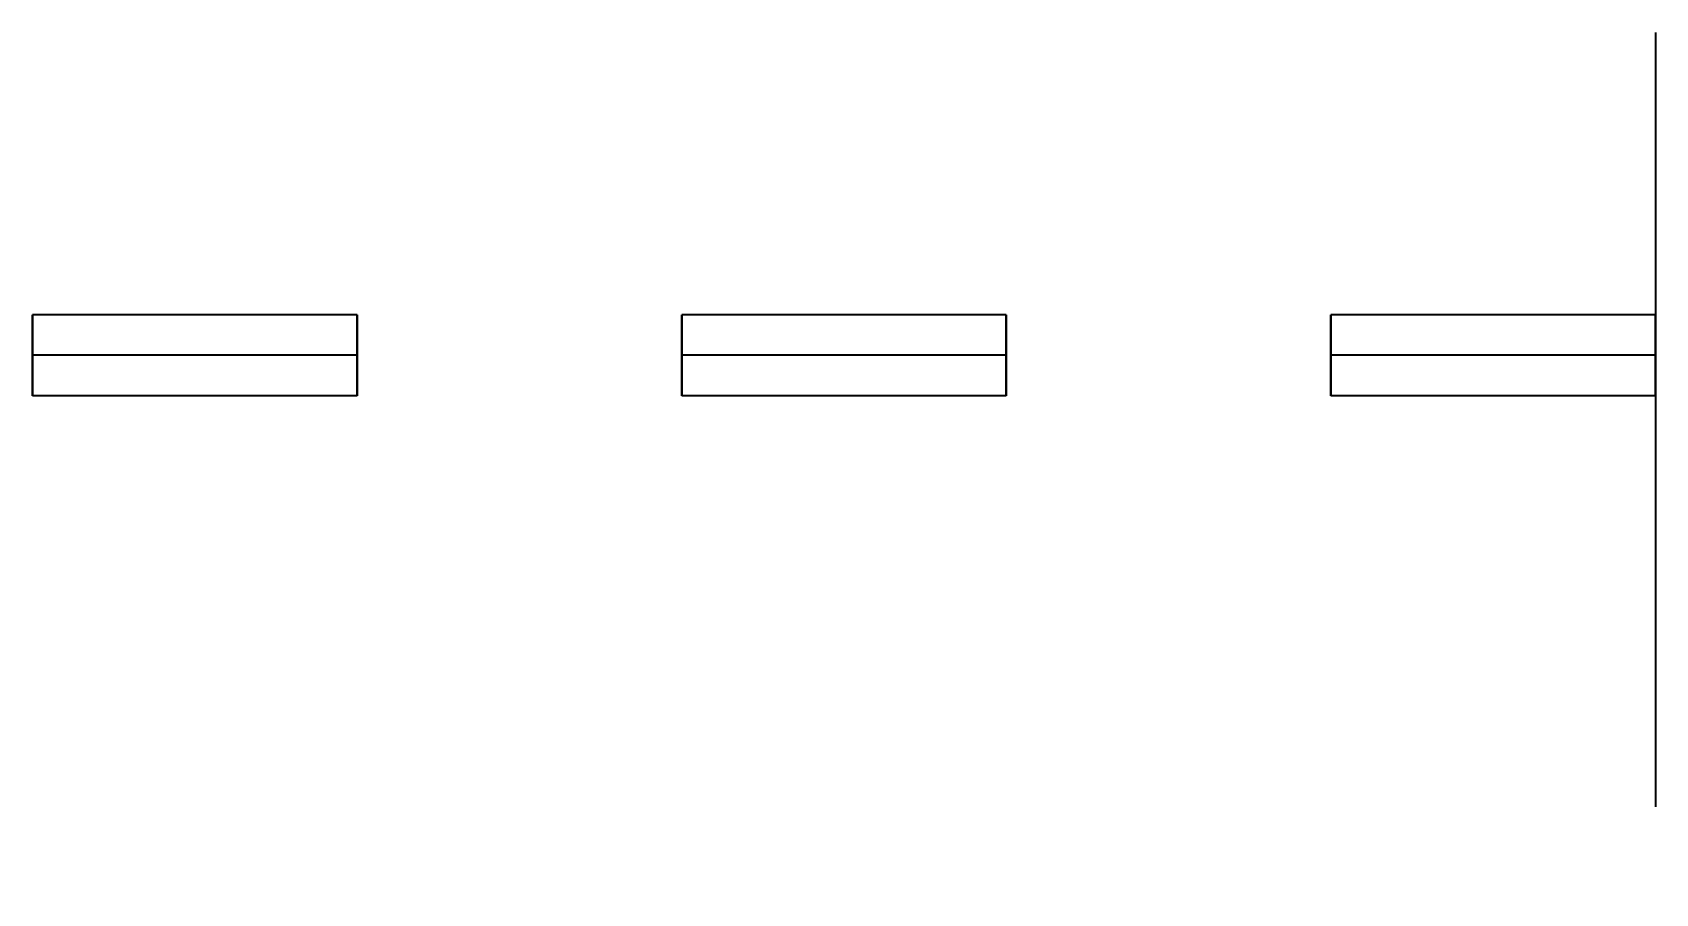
# Model space of a CAD drawing. Header units: millimetres. Extents: x -200 to 0, y -66 to 40.
import ezdxf

# ---------------------------------------------------------------- set-up
doc = ezdxf.new("R2010")
doc.units = ezdxf.units.MM

msp = doc.modelspace()

# ---------------------------------------------------------------- linework, layer by layer
msp.add_line((0, 39.78), (0, -55.64))
at = {"extrusion": (-1, 1.83697e-16, 0)}
for p, q in [((-200, 0, -5), (-200, 5)), ((-200, 5), (-200, 0, 5)), ((-160, 5), (-200, 5)), ((-160, 0, -5), (-160, 5)), ((-160, 5), (-160, 0, 5)), ((-80, 5), (-120, 5)), ((-120, 0, -5), (-120, 5)), ((-120, 5), (-120, 0, 5)), ((-80, 0, -5), (-80, 5)), ((-80, 5), (-80, 0, 5)), ((0, 5), (-40, 5)), ((-40, 0, -5), (-40, 5)), ((-40, 5), (-40, 0, 5)), ((0, 0, -5), (0, 5)), ((0, 5), (0, 0, 5)), ((-200, 0, 5), (-200, -5)), ((-200, -5), (-200, 0, -5)), ((-160, 0, -5), (-200, 0, -5)), ((-160, 0, 5), (-200, 0, 5)), ((-160, 0), (-200, 0)), ((-160, 0, 5), (-160, -5)), ((-160, -5), (-160, 0, -5)), ((-80, 0, -5), (-120, 0, -5)), ((-80, 0, 5), (-120, 0, 5)), ((-80, 0), (-120, 0)), ((-120, 0, 5), (-120, -5)), ((-120, -5), (-120, 0, -5)), ((-80, 0, 5), (-80, -5)), ((-80, -5), (-80, 0, -5)), ((0, 0), (-40, 0)), ((0, 0, 5), (-40, 0, 5)), ((0, 0, -5), (-40, 0, -5)), ((-40, 0, 5), (-40, -5)), ((-40, -5), (-40, 0, -5)), ((0, 0, 5), (0, -5)), ((0, -5), (0, 0, -5)), ((-160, -5), (-200, -5)), ((-80, -5), (-120, -5)), ((0, -5), (-40, -5))]:
    msp.add_line(p, q, dxfattribs=at)

# ---------------------------------------------------------------- texts
msp.add_text('X', height=125, dxfattribs=at).set_placement((-41.65, -63.17, 200))

doc.saveas('drawing.dxf')
